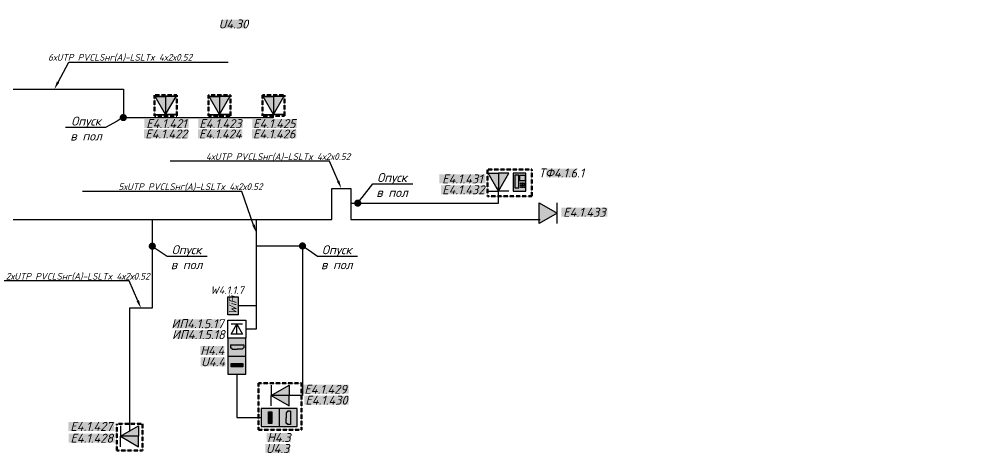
# Model space of a CAD drawing. Header units: millimetres. Extents: x 6978 to 881500, y -130874 to -2349.
# Drawn here: x 776307 to 802640, y -128233 to -116149 of the extents above; entities that cross this region are included whole.
import ezdxf
from ezdxf import colors
from ezdxf.entities.mleader import LeaderData, LeaderLine
from ezdxf.math import Vec2, Vec3

# ---------------------------------------------------------------- set-up
doc = ezdxf.new("R2010")
doc.units = ezdxf.units.MM
doc.set_wipeout_variables(frame=1)
doc.linetypes.add('HIDDEN2', pattern=[4.7625, 3.175, -1.5875])
for name, color, linetype, lineweight in [('АП_АСУ_ОсновнаяТолстая', 7, 'Continuous', 30), ('АП_АСУ_ОсновнаяТонкая', 7, 'Continuous', 25), ('СКС-РОЗЕТКИ', 7, 'Continuous', 50), ('СС_Выноски', 7, 'Continuous', 15), ('СС_СКК_Лоток', 170, 'Continuous', 30), ('СС_СКС_Кабель', 6, 'Continuous', 30), ('СС_СКС_Оборудование', 6, 'Continuous', 30)]:
    doc.layers.add(name, color=color, linetype=linetype, lineweight=lineweight)
doc.styles.add('ISOCPEUR', font='isocpeui.ttf', dxfattribs={"height": 2.5})
doc.linetypes.add('Рабочее в трубе  _о_о_', pattern='A,5,2,[133,ltypeshp.shx,S=0.4,R=0,X=0,Y=0.75],3', length=10)

# ---------------------------------------------------------------- blocks, each defined once
blk = doc.blocks.new('панель приема видеодомофона')
blk.add_wipeout([(0, 10), (7, 10), (7, 0), (0, 0)])
at = {"true_color": 0xffffff, "transparency": 33554687}
h = blk.add_hatch(color=7, dxfattribs=at)
h.dxf.hatch_style = 1
h.paths.add_polyline_path([(7, 10), (3.5, 10), (0, 10), (0, 5), (0, 0), (3.5, 0), (7, 0), (7, 5)])
h.paths.add_polyline_path([(3.07, 8.82), (3.07, 1.71), (0.8, 1.71), (0.8, 8.82)], flags=16)
h.paths.add_polyline_path([(3.55, 8.82), (6.56, 8.82), (6.56, 5.58), (3.55, 5.58)], flags=16)
h.paths.add_polyline_path([(4.53, 4.2, -1), (4, 4.2, -1)], flags=16)
h.paths.add_polyline_path([(5.45, 4.2, -1), (4.92, 4.2, -1)], flags=16)
h.paths.add_polyline_path([(6.36, 4.2, -1), (5.82, 4.2, -1)], flags=16)
h.paths.add_polyline_path([(4.53, 3.2, -1), (4, 3.2, -1)], flags=16)
h.paths.add_polyline_path([(5.45, 3.2, -1), (4.92, 3.2, -1)], flags=16)
h.paths.add_polyline_path([(6.36, 3.2, -1), (5.82, 3.2, -1)], flags=16)
h.paths.add_polyline_path([(4.53, 2.2, -1), (4, 2.2, -1)], flags=16)
h.paths.add_polyline_path([(5.45, 2.2, -1), (4.92, 2.2, -1)], flags=16)
h.paths.add_polyline_path([(6.36, 2.2, -1), (5.82, 2.2, -1)], flags=16)
h = blk.add_hatch(color=7, dxfattribs=at)
h.dxf.hatch_style = 1
h.paths.add_polyline_path([(3.07, 8.82), (0.8, 8.82), (0.8, 1.71), (3.07, 1.71)])
h.paths.add_polyline_path([(6.56, 8.82), (3.55, 8.82), (3.55, 5.58), (6.56, 5.58)])
h = blk.add_hatch(color=0)
h.dxf.hatch_style = 1
h.paths.add_polyline_path([(4, 4.2, 1), (4.53, 4.2, 1)])
h = blk.add_hatch(color=0)
h.dxf.hatch_style = 1
h.paths.add_polyline_path([(4, 3.2, 1), (4.53, 3.2, 1)])
h = blk.add_hatch(color=0)
h.dxf.hatch_style = 1
h.paths.add_polyline_path([(4, 2.2, 1), (4.53, 2.2, 1)])
h = blk.add_hatch(color=0)
h.dxf.hatch_style = 1
h.paths.add_polyline_path([(4.92, 4.2, 1), (5.45, 4.2, 1)])
h = blk.add_hatch(color=0)
h.dxf.hatch_style = 1
h.paths.add_polyline_path([(4.92, 3.2, 1), (5.45, 3.2, 1)])
h = blk.add_hatch(color=0)
h.dxf.hatch_style = 1
h.paths.add_polyline_path([(4.92, 2.2, 1), (5.45, 2.2, 1)])
h = blk.add_hatch(color=0)
h.dxf.hatch_style = 1
h.paths.add_polyline_path([(5.82, 4.2, 1), (6.36, 4.2, 1)])
h = blk.add_hatch(color=0)
h.dxf.hatch_style = 1
h.paths.add_polyline_path([(5.82, 3.2, 1), (6.36, 3.2, 1)])
h = blk.add_hatch(color=0)
h.dxf.hatch_style = 1
h.paths.add_polyline_path([(5.82, 2.2, 1), (6.36, 2.2, 1)])
at = {"color": 0, "lineweight": 30}
blk.add_lwpolyline([(0, 0), (3.5, 0), (7, 0), (7, 5), (7, 10), (3.5, 10), (0, 10), (0, 5)], close=True, dxfattribs=at)
at = {"color": 0}
for points in [[(0.8, 1.71), (3.07, 1.71), (3.07, 8.82), (0.8, 8.82)], [(3.55, 8.82), (6.56, 8.82), (6.56, 5.58), (3.55, 5.58)]]:
    blk.add_lwpolyline(points, close=True, dxfattribs=at)
for centre in [(4.27, 4.2), (4.27, 3.2), (4.27, 2.2), (5.18, 4.2), (5.18, 3.2), (5.18, 2.2), (6.09, 4.2), (6.09, 3.2), (6.09, 2.2)]:
    blk.add_circle(centre, 0.266, dxfattribs=at)
blk = doc.blocks.new('Розетки HDMI и USB')
at = {"true_color": 0xffffff, "transparency": 33554687}
h = blk.add_hatch(color=7, dxfattribs=at)
h.dxf.hatch_style = 1
h.paths.add_polyline_path([(237, 475), (0, 475), (0, 237), (237, 237)])
h.paths.add_polyline_path([(211, 388), (211, 348), (205, 348), (190, 331), (123, 331), (56, 331), (41, 348), (35, 348), (35, 388)], flags=16)
h = blk.add_hatch(color=7, dxfattribs=at)
h.dxf.hatch_style = 1
h.paths.add_polyline_path([(211, 388), (35, 388), (35, 348), (41, 348), (56, 331), (123, 331), (190, 331), (205, 348), (211, 348)])
h = blk.add_hatch(color=7, dxfattribs=at)
h.dxf.hatch_style = 1
h.paths.add_polyline_path([(237, 237), (0, 237), (0, 0), (237, 0)])
h.paths.add_polyline_path([(197, 140), (197, 97), (41, 97), (41, 140)], flags=16)
h.paths.add_polyline_path([(197, 140), (41, 140), (41, 117), (197, 117)], flags=0)
h = blk.add_hatch(color=7, dxfattribs=at)
h.dxf.hatch_style = 1
h.paths.add_polyline_path([(197, 140), (41, 140), (41, 117), (197, 117)])
at = {"true_color": 0x000000, "transparency": 33554687}
h = blk.add_hatch(color=18, dxfattribs=at)
h.dxf.hatch_style = 1
h.paths.add_polyline_path([(197, 117), (41, 117), (41, 97), (197, 97)])
at = {"layer": 'СС_СКС_Кабель', "color": 0}
for p, q in [((0, 475), (0, 0)), ((237, 475), (0, 475)), ((35, 388), (211, 388)), ((35, 388), (35, 348)), ((211, 388), (211, 348)), ((237, 0), (237, 475)), ((35, 348), (41, 348)), ((41, 348), (56, 331)), ((56, 331), (123, 331)), ((190, 331), (123, 331)), ((205, 348), (190, 331)), ((211, 348), (205, 348)), ((0, 237), (237, 237)), ((41, 140), (197, 140)), ((41, 97), (41, 140)), ((197, 140), (197, 97)), ((0, 0), (237, 0)), ((41, 117), (197, 117)), ((197, 97), (41, 97))]:
    blk.add_line(p, q, dxfattribs=at)
blk = doc.blocks.new('*U24')
at = {"color": 0}
for p, q in [((0, -38), (0, 462)), ((0, 462), (500, 462)), ((92, 76), (250, 348)), ((407, 348), (92, 348)), ((250, 348), (407, 76)), ((250, 76), (250, 348)), ((500, 462), (500, -38)), ((407, 76), (92, 76)), ((500, -38), (0, -38))]:
    blk.add_line(p, q, dxfattribs=at)
blk = doc.blocks.new('*U293')
at = {"true_color": 0xffffff, "transparency": 33554687}
h = blk.add_hatch(color=7, dxfattribs=at)
h.dxf.hatch_style = 1
h.paths.add_polyline_path([(0, 338), (0, 0), (599, 0), (599, 338)])
at = {"color": 0}
blk.add_lwpolyline([(0, 338), (599, 338), (599, 0), (0, 0)], close=True, dxfattribs=at)
at = {"color": 0, "insert": (13, 300), "char_height": 250, "attachment_point": 1, "style": 'ISOCPEUR'}
blk.add_mtext_dynamic_manual_height_columns('WiFi', width=599, gutter_width=1250, heights=[0], dxfattribs=at)
at = {"color": 18, "true_color": 0x000000, "style": 'ISOCPEUR'}
blk.add_attdef('НАЗВАНИЕ', (697, 923), '', height=250, dxfattribs=at)
blk = doc.blocks.new('Розетка 1хRJ45')
at = {"true_color": 0xffffff, "transparency": 33554687}
h = blk.add_hatch(color=7, dxfattribs=at)
h.dxf.hatch_style = 1
h.paths.add_polyline_path([(273, 158), (0, 0), (273, -158)])
at = {"color": 0, "lineweight": 30}
for p, q in [((0, 0), (273, 158)), ((0, 158), (0, -158)), ((273, 158), (273, -158)), ((273, -158), (0, 0))]:
    blk.add_line(p, q, dxfattribs=at)
at = {"style": 'ISOCPEUR', "oblique": 15, "width": 0.8, "flags": 8}
blk.add_attdef('ПОЗ.', (311, -106), '', height=250, dxfattribs=at)
blk = doc.blocks.new('_Dot')
at = {"color": 0, "linetype": 'ByBlock', "lineweight": -2}
blk.add_line((-0.5, 0), (-1, 0), dxfattribs=at)
at = {"color": 0, "linetype": 'ByBlock', "const_width": 0.5}
blk.add_lwpolyline([(-0.25, 0, 1), (0.25, 0, 1)], format="xyb", close=True, dxfattribs=at)
blk = doc.blocks.new('Модуль на 1 RJ')
at = {"true_color": 0xffffff}
h = blk.add_hatch(color=7, dxfattribs=at)
h.dxf.hatch_style = 1
h.paths.add_polyline_path([(0, 250), (-289, 250), (0, -250)])
at = {"color": 0, "lineweight": 30}
for p, q in [((-289, 250), (0, 250)), ((0, -250), (-289, 250)), ((0, 250), (0, -250)), ((-289, -250), (0, -250))]:
    blk.add_line(p, q, dxfattribs=at)

msp = doc.modelspace()

# ---------------------------------------------------------------- linework, layer by layer
at = {"layer": 'СКС-РОЗЕТКИ', "color": 7, "linetype": 'HIDDEN2'}
for points in [[(780076.7, -118275.1), (780692.3, -118275.1), (780692.3, -118848.5), (780076.7, -118848.5)], [(781576.7, -118275.1), (782192.3, -118275.1), (782192.3, -118848.5), (781576.7, -118848.5)], [(783076.7, -118275.1), (783692.3, -118275.1), (783692.3, -118848.5), (783076.7, -118848.5)], [(782965, -126284.7), (784158.3, -126284.7), (784158.3, -127588.2), (782965, -127588.2)], [(779028.7, -127420.7), (779744.1, -127420.7), (779744.1, -128159.6), (779028.7, -128159.6)]]:
    msp.add_lwpolyline(points, close=True, dxfattribs=at)
at = {"layer": 'СС_СКС_Кабель'}
for points in [[(742224.6, -114089.2), (742224.6, -112937.4), (743101.4, -112937.4), (743101.4, -111517.8), (775369.7, -111517.8), (775369.7, -121728.8), (780014.2, -121728.8), (780014.2, -122475.2)], [(742224.6, -114089.2), (742224.6, -112937.4), (743101.4, -112937.4), (743101.4, -111517.8), (775369.7, -111517.8), (775369.7, -121728.8), (782904.2, -121728.8), (782904.2, -124133.8), (782399, -124133.8)], [(742224.6, -114089.2), (742224.6, -112937.4), (743101.4, -112937.4), (743101.4, -111517.8), (775369.7, -111517.8), (775369.7, -121728.8), (782904.2, -121728.8), (782904.2, -124784.4), (782616.9, -124784.4)], [(742224.6, -114089.2), (742224.6, -112937.4), (743101.4, -112937.4), (743101.4, -111517.8), (775369.7, -111517.8), (775369.7, -121728.8), (782904.2, -121728.8), (782904.2, -122468.2), (784189.9, -122468.2)], [(742224.6, -114089.2), (742224.6, -112937.4), (743101.4, -112937.4), (743101.4, -111517.8), (775369.7, -111517.8), (775369.7, -121728.8), (785006.9, -121728.8), (785006.9, -120868.9), (785532.2, -120868.9), (785532.2, -121276.2), (785727, -121276.2)], [(742224.6, -114089.2), (742224.6, -112937.4), (743101.4, -112937.4), (743101.4, -111517.8), (775369.7, -111517.8), (775369.7, -118105.9), (779209.2, -118105.9), (779209.2, -118895.2)]]:
    msp.add_lwpolyline(points, dxfattribs=at)
at = {"layer": 'СС_СКС_Кабель', "linetype": 'Рабочее в трубе  _о_о_', "ltscale": 100}
for points in [[(779209.2, -118895.2), (780384.5, -118895.2), (780384.5, -118811.8)], [(779209.2, -118895.2), (781884.5, -118895.2), (781884.5, -118811.8)], [(779209.2, -118895.2), (783384.5, -118895.2), (783384.5, -118811.8)], [(785727, -121276.2), (789642.9, -121276.2), (789642.9, -120829.9)], [(780014.2, -122475.2), (780014.2, -124200.2), (779383.4, -124200.2), (779383.4, -127622.4)], [(784189.9, -122468.2), (784189.9, -126630.7), (783817.1, -126630.7)]]:
    msp.add_lwpolyline(points, dxfattribs=at)
at = {"layer": 'СС_СКС_Кабель', "color": 67, "linetype": 'Рабочее в трубе  _о_о_', "true_color": 0x727430}
msp.add_lwpolyline([(782366.9, -126034.4), (782366.9, -127245.9), (783042.1, -127245.9)], dxfattribs=at)

# ---------------------------------------------------------------- block references
for p in [(780384.5, -118561.8), (781884.5, -118561.8), (783384.5, -118561.8), (789641.8, -120689.2)]:
    msp.add_blockref('Модуль на 1 RJ', p)
at = {"xscale": -1}
for p in [(780384.5, -118561.8), (781884.5, -118561.8), (783384.5, -118561.8)]:
    msp.add_blockref('Модуль на 1 RJ', p, dxfattribs=at)
at = {"rotation": 270}
for p in [(783567.1, -126630.7), (779383.4, -127766.8)]:
    msp.add_blockref('Модуль на 1 RJ', p, dxfattribs=at)
at = {"xscale": -1, "rotation": 270}
for p in [(783567.1, -126630.7), (779383.4, -127766.8)]:
    msp.add_blockref('Модуль на 1 RJ', p, dxfattribs=at)
at = {"layer": 'АП_АСУ_ОсновнаяТолстая', "xscale": 50.00000000000039, "yscale": 50.00000000000039, "zscale": 50.00000000000039}
msp.add_blockref('панель приема видеодомофона', (790051.8, -120939.2), dxfattribs=at)
at = {"layer": 'АП_АСУ_ОсновнаяТонкая', "ltscale": 50, "xscale": 1.832857997427302, "yscale": 1.832857997427302, "zscale": 1.832857997427302, "rotation": 180}
msp.add_blockref('Розетка 1хRJ45', (791273.7, -121553.9), dxfattribs=at)
at = {"layer": 'СС_СКС_Оборудование', "color": 30}
ref = msp.add_blockref('*U293', (782399, -124383.8), dxfattribs=dict(at, xscale=0.8347245409015025, yscale=0.8347245409015025, zscale=0.8347245409015025, rotation=90))
ref.add_attrib('НАЗВАНИЕ', 'W4.1.1.7', (781628.8, -123802), dxfattribs={"layer": '0', "color": 18, "true_color": 0x000000, "height": 208.68, "style": 'ISOCPEUR'})
at = {"layer": 'СС_СКС_Оборудование'}
msp.add_blockref('*U24', (782116.9, -124996.3), dxfattribs=at)
at = {"layer": 'СС_СКС_Оборудование', "color": 180, "xscale": 2.106060307287632, "yscale": 2.106060307287632, "zscale": 2.106060307287632}
msp.add_blockref('Розетки HDMI и USB', (782116.9, -126034.4), dxfattribs=at)
at = {"layer": 'СС_СКС_Оборудование', "color": 180, "xscale": 2.106060307287632, "yscale": 2.106060307287632, "zscale": 2.106060307287632, "rotation": 270}
msp.add_blockref('Розетки HDMI и USB', (783042.1, -126995.9), dxfattribs=at)

# ---------------------------------------------------------------- texts
at = {"layer": 'СС_СКС_Оборудование', "color": 18, "true_color": 0x000000, "char_height": 250, "attachment_point": 5, "style": 'ISOCPEUR', "bg_fill": 1, "box_fill_scale": 1, "bg_fill_color": 7, "bg_fill_true_color": 16777215, "bg_fill_transparency": 0}
for s, width, heights, insert in [('U4.30', 688.952, [0], (782270, -116290.7, 0.5)), ('E4.1.421', 1233.516, [0], (780408.7, -119063.1)), ('E4.1.423', 1233.516, [0], (781908.7, -119063.1)), ('E4.1.425', 1233.516, [0], (783408.7, -119063.1)), ('E4.1.422', 1233.516, [0], (780403.9, -119352)), ('E4.1.424', 1233.516, [0], (781903.9, -119352)), ('E4.1.426', 1233.516, [0], (783403.9, -119352)), ('ТФ4.1.6.1', 835.439, [0], (791390.2, -120437.9)), ('E4.1.431', 1280.189, [0], (788637.1, -120602.2)), ('E4.1.432', 1233.516, [0], (788662, -120905.2)), ('E4.1.433', 1280.189, [0], (792030.3, -121530.6)), ('ИП4.1.5.17', 1280.189, [0], (781272.9, -124632.6)), ('ИП4.1.5.18', 1233.516, [0], (781297.8, -124935.6)), ('H4.4', 673.91, [275.9], (781683.5, -125375.9)), ('U4.4', 688.952, [0], (781704.8, -125693.4, 0.5)), ('E4.1.429', 1280.189, [0], (784833.7, -126458.6)), ('E4.1.430', 1233.516, [0], (784858.6, -126761.6)), ('E4.1.427', 1280.189, [0], (778322.5, -127492.1, 0)), ('E4.1.428', 1280.189, [0], (778332.6, -127818.8, 0)), ('H4.3', 673.91, [275.9], (783534.5, -127800.6)), ('U4.3', 688.952, [0], (783499, -128108.1, 0.5))]:
    msp.add_mtext_dynamic_manual_height_columns(s, width=width, gutter_width=1250, heights=heights, dxfattribs=dict(at, insert=insert))

# ---------------------------------------------------------------- leaders
at = {"layer": 'СС_Выноски', "color": 7}
ml = msp.add_multileader_mtext('Standard', dxfattribs=at)
ml.set_content('{\\C256;6хUTP PVCLSнг(А)-LSLTx 4х2х0.52}', color=7, style='ISOCPEUR')
ml.set_leader_properties(lineweight=25)
ml.build(insert=Vec2(0, 0))
ml.multileader.update_dxf_attribs({"text_left_attachment_type": 6, "text_right_attachment_type": 6, "dogleg_length": 150, "arrow_head_size": 225, "scale": 75})
ctx = ml.context
ctx.base_point, ctx.scale, ctx.char_height, ctx.arrow_head_size, ctx.landing_gap_size, ctx.plane_origin = Vec3(777840.1, -117349.2), 75, 187.5, 225, 150, Vec3(805647.8, -123837.9)
ctx.left_attachment, ctx.right_attachment, ctx.text_align_type = 6, 6, 1
notes = []
notes.append((ctx, [(0, (1, 1, 0), (777690.1, -117349.2), (1, 0), 150, [(1, [(777289.5, -118105.9)], 0, [])])]))
ctx.mtext.insert, ctx.mtext.width, ctx.mtext.defined_height, ctx.mtext.alignment, ctx.mtext.line_spacing_factor, ctx.mtext.flow_direction = Vec3(779120.3, -117124.2), 2612.977, 428.7, 2, 0.8, 5
ml = msp.add_multileader_mtext('Standard', dxfattribs=at)
ml.set_content('{\\C256;5хUTP PVCLSнг(А)-LSLTx 4х2х0.52}', color=7, style='ISOCPEUR')
ml.set_leader_properties(lineweight=25)
ml.build(insert=Vec2(0, 0))
ml.multileader.update_dxf_attribs({"text_left_attachment_type": 6, "text_right_attachment_type": 6, "dogleg_length": 150, "arrow_head_size": 225, "scale": 75})
ctx = ml.context
ctx.base_point, ctx.scale, ctx.char_height, ctx.arrow_head_size, ctx.landing_gap_size, ctx.plane_origin = Vec3(731283.1, -119392.2), 75, 187.5, 225, 150, Vec3(758885, -125989.4)
ctx.left_attachment, ctx.right_attachment, ctx.text_align_type = 6, 6, 1
notes.append((ctx, [(0, (1, 1, 0), (731133.1, -119392.2), (1, 0), 150, [(1, [(730526.6, -120257.5)], 0, [])])]))
ctx.mtext.insert, ctx.mtext.width, ctx.mtext.defined_height, ctx.mtext.alignment, ctx.mtext.line_spacing_factor, ctx.mtext.flow_direction = Vec3(732563.3, -119167.2), 2612.977, 428.7, 2, 0.8, 5
ml = msp.add_multileader_mtext('Standard', dxfattribs=at)
ml.set_content('{\\C256;2хUTP PVCLSнг(А)-LSLTx 4х2х0.52}', color=7, style='ISOCPEUR')
ml.set_leader_properties(lineweight=25)
ml.build(insert=Vec2(0, 0))
ml.multileader.update_dxf_attribs({"text_left_attachment_type": 6, "text_right_attachment_type": 6, "dogleg_length": 150, "arrow_head_size": 225, "scale": 75})
ctx = ml.context
ctx.base_point, ctx.scale, ctx.char_height, ctx.arrow_head_size, ctx.landing_gap_size, ctx.plane_origin = Vec3(776662.4, -123443.4), 75, 187.5, 225, 150, Vec3(808057.2, -129932.1)
ctx.left_attachment, ctx.right_attachment, ctx.text_align_type = 6, 6, 1
notes.append((ctx, [(1, (1, 1, 0), (779372.9, -123443.4), (-1, 0), 150, [(1, [(779698.8, -124200.2)], 0, [])])]))
ctx.mtext.insert, ctx.mtext.width, ctx.mtext.defined_height, ctx.mtext.alignment, ctx.mtext.line_spacing_factor, ctx.mtext.flow_direction = Vec3(777942.7, -123218.4), 2612.977, 428.7, 2, 0.8, 5
at = {"layer": 'СС_СКК_Лоток', "color": 7, "lineweight": 0}
ml = msp.add_multileader_mtext('Standard', dxfattribs=at)
ml.set_content('Опуск\\Pв пол', color=7, style='ISOCPEUR')
ml.set_leader_properties()
ml.set_arrow_properties(name='DOT')
ml.build(insert=Vec2(0, 0))
ml.multileader.update_dxf_attribs({"text_left_attachment_type": 6, "text_right_attachment_type": 6, "dogleg_length": 100, "arrow_head_size": 200})
ctx = ml.context
ctx.base_point, ctx.char_height, ctx.arrow_head_size, ctx.landing_gap_size, ctx.plane_origin = Vec3(777734.4, -119168), 250, 200, 0, Vec3(787428.7, -121162.6)
ctx.left_attachment, ctx.right_attachment, ctx.text_align_type = 6, 6, 1
notes.append((ctx, [(0, (1, 1, 0), (778713.2, -119168), (-1, 0), 100, [(0, [(779209.2, -118895.2)], 0, [])])]))
ctx.mtext.insert, ctx.mtext.width, ctx.mtext.alignment, ctx.mtext.flow_direction = Vec3(778173.8, -118868), 2467.274, 2, 5
ml = msp.add_multileader_mtext('Standard', dxfattribs=at)
ml.set_content('Опуск\\Pв пол', color=7, style='ISOCPEUR')
ml.set_leader_properties()
ml.set_arrow_properties(name='DOT')
ml.build(insert=Vec2(0, 0))
ml.multileader.update_dxf_attribs({"text_left_attachment_type": 6, "text_right_attachment_type": 6, "dogleg_length": 100, "arrow_head_size": 200})
ctx = ml.context
ctx.base_point, ctx.char_height, ctx.arrow_head_size, ctx.landing_gap_size, ctx.plane_origin = Vec3(786241.8, -120738.2), 250, 200, 0, Vec3(793946.5, -123543.6)
ctx.left_attachment, ctx.right_attachment, ctx.text_align_type = 6, 6, 1
notes.append((ctx, [(1, (1, 1, 0), (786141.8, -120738.2), (1, 0), 100, [(0, [(785727, -121276.2)], 0, [])])]))
ctx.mtext.insert, ctx.mtext.width, ctx.mtext.alignment, ctx.mtext.flow_direction = Vec3(786681.2, -120438.2), 2467.274, 2, 5
ml = msp.add_multileader_mtext('Standard', dxfattribs=at)
ml.set_content('Опуск\\Pв пол', color=7, style='ISOCPEUR')
ml.set_leader_properties()
ml.set_arrow_properties(name='DOT')
ml.build(insert=Vec2(0, 0))
ml.multileader.update_dxf_attribs({"text_left_attachment_type": 6, "text_right_attachment_type": 6, "dogleg_length": 100, "arrow_head_size": 200})
ctx = ml.context
ctx.base_point, ctx.char_height, ctx.arrow_head_size, ctx.landing_gap_size, ctx.plane_origin = Vec3(780529, -122748), 250, 200, 0, Vec3(788233.7, -124742.6)
ctx.left_attachment, ctx.right_attachment, ctx.text_align_type = 6, 6, 1
notes.append((ctx, [(1, (1, 1, 0), (780429, -122748), (1, 0), 100, [(0, [(780014.2, -122475.2)], 0, [])])]))
ctx.mtext.insert, ctx.mtext.width, ctx.mtext.alignment, ctx.mtext.flow_direction = Vec3(780968.4, -122448), 2467.274, 2, 5
ml = msp.add_multileader_mtext('Standard', dxfattribs=at)
ml.set_content('Опуск\\Pв пол', color=7, style='ISOCPEUR')
ml.set_leader_properties()
ml.set_arrow_properties(name='DOT')
ml.build(insert=Vec2(0, 0))
ml.multileader.update_dxf_attribs({"text_left_attachment_type": 6, "text_right_attachment_type": 6, "dogleg_length": 100, "arrow_head_size": 200})
ctx = ml.context
ctx.base_point, ctx.char_height, ctx.arrow_head_size, ctx.landing_gap_size, ctx.plane_origin = Vec3(784704.6, -122749.3), 250, 200, 0, Vec3(792409.3, -124735.6)
ctx.left_attachment, ctx.right_attachment, ctx.text_align_type = 6, 6, 1
notes.append((ctx, [(1, (1, 1, 0), (784604.6, -122749.3), (1, 0), 100, [(0, [(784189.9, -122468.2)], 0, [])])]))
ctx.mtext.insert, ctx.mtext.width, ctx.mtext.alignment, ctx.mtext.flow_direction = Vec3(785144, -122449.3), 2467.274, 2, 5
for ctx, leaders in notes:
    for number, flags, end, landing, length, lines in leaders:
        leader = LeaderData()
        leader.index, (leader.has_last_leader_line, leader.has_dogleg_vector, leader.attachment_direction) = number, flags
        leader.last_leader_point, leader.dogleg_vector, leader.dogleg_length = Vec3(end), Vec3(landing), length
        for number, points, colour, breaks in lines:
            line = LeaderLine()
            line.index, line.vertices, line.color, line.breaks = number, Vec3.list(points), colors.encode_raw_color(colour), breaks
            leader.lines.append(line)
        ctx.leaders.append(leader)

# ---------------------------------------------------------------- next in the draw order: linework, layer by layer
at = {"layer": 'СКС-РОЗЕТКИ', "color": 7, "linetype": 'HIDDEN2'}
msp.add_lwpolyline([(789335.6, -120339.4), (790565, -120339.4), (790565, -121078.4), (789335.6, -121078.4)], close=True, dxfattribs=at)
at = {"layer": 'СС_СКС_Кабель'}
msp.add_lwpolyline([(742224.6, -114089.2), (742224.6, -112937.4), (743101.4, -112937.4), (743101.4, -111517.8), (775369.7, -111517.8), (775369.7, -121728.8), (785006.9, -121728.8), (785006.9, -120868.9), (785532.2, -120868.9), (785532.2, -121728.8), (790800.7, -121728.8)], dxfattribs=at)

# ---------------------------------------------------------------- next in the draw order: block references
at = {"xscale": -1}
msp.add_blockref('Модуль на 1 RJ', (789641.8, -120689.2), dxfattribs=at)

# ---------------------------------------------------------------- next in the draw order: leaders
at = {"layer": 'СС_Выноски', "color": 7}
ml = msp.add_multileader_mtext('Standard', dxfattribs=at)
ml.set_content('{\\C256;4хUTP PVCLSнг(А)-LSLTx 4х2х0.52}', color=7, style='ISOCPEUR')
ml.set_leader_properties(lineweight=25)
ml.build(insert=Vec2(0, 0))
ml.multileader.update_dxf_attribs({"text_left_attachment_type": 6, "text_right_attachment_type": 6, "dogleg_length": 150, "arrow_head_size": 225, "scale": 75})
ctx = ml.context
ctx.base_point, ctx.scale, ctx.char_height, ctx.arrow_head_size, ctx.landing_gap_size, ctx.plane_origin = Vec3(782233.2, -120112.1), 75, 187.5, 225, 150, Vec3(813627.9, -126600.8)
ctx.left_attachment, ctx.right_attachment, ctx.text_align_type = 6, 6, 1
notes = []
notes.append((ctx, [(1, (1, 1, 0), (784943.7, -120112.1), (-1, 0), 150, [(1, [(785269.6, -120868.9)], 0, [])])]))
ctx.mtext.insert, ctx.mtext.width, ctx.mtext.defined_height, ctx.mtext.alignment, ctx.mtext.line_spacing_factor, ctx.mtext.flow_direction = Vec3(783513.4, -119887.1), 2612.977, 428.7, 2, 0.8, 5
ml = msp.add_multileader_mtext('Standard', dxfattribs=at)
ml.set_content('{\\C256;2хUTP PVCLSнг(А)-LSLTx 4х2х0.52}', color=7, style='ISOCPEUR')
ml.set_leader_properties(lineweight=25)
ml.build(insert=Vec2(0, 0))
ml.multileader.update_dxf_attribs({"text_left_attachment_type": 6, "text_right_attachment_type": 6, "dogleg_length": 150, "arrow_head_size": 225, "scale": 75})
ctx = ml.context
ctx.base_point, ctx.scale, ctx.char_height, ctx.arrow_head_size, ctx.landing_gap_size, ctx.plane_origin = Vec3(732057.5, -120846.2), 75, 187.5, 225, 150, Vec3(763642.7, -126452.1)
ctx.left_attachment, ctx.right_attachment, ctx.text_align_type = 6, 6, 1
notes.append((ctx, [(1, (1, 1, 0), (734768, -120846.2), (-1, 0), 150, [(1, [(735284.3, -120720.2)], 0, [])])]))
ctx.mtext.insert, ctx.mtext.width, ctx.mtext.defined_height, ctx.mtext.alignment, ctx.mtext.line_spacing_factor, ctx.mtext.flow_direction = Vec3(733337.8, -120621.2), 2612.977, 428.7, 2, 0.8, 5
ml = msp.add_multileader_mtext('Standard', dxfattribs=at)
ml.set_content('{\\C256;5хUTP PVCLSнг(А)-LSLTx 4х2х0.52}', color=7, style='ISOCPEUR')
ml.set_leader_properties(lineweight=25)
ml.build(insert=Vec2(0, 0))
ml.multileader.update_dxf_attribs({"text_left_attachment_type": 6, "text_right_attachment_type": 6, "dogleg_length": 150, "arrow_head_size": 225, "scale": 75})
ctx = ml.context
ctx.base_point, ctx.scale, ctx.char_height, ctx.arrow_head_size, ctx.landing_gap_size, ctx.plane_origin = Vec3(779795.9, -120949.7), 75, 187.5, 225, 150, Vec3(811262.5, -127830.4)
ctx.left_attachment, ctx.right_attachment, ctx.text_align_type = 6, 6, 1
notes.append((ctx, [(1, (1, 1, 0), (782506.4, -120949.7), (-1, 0), 150, [(1, [(782904.2, -122098.5)], 0, [])])]))
ctx.mtext.insert, ctx.mtext.width, ctx.mtext.defined_height, ctx.mtext.alignment, ctx.mtext.line_spacing_factor, ctx.mtext.flow_direction = Vec3(781076.1, -120724.7), 2612.977, 428.7, 2, 0.8, 5
for ctx, leaders in notes:
    for number, flags, end, landing, length, lines in leaders:
        leader = LeaderData()
        leader.index, (leader.has_last_leader_line, leader.has_dogleg_vector, leader.attachment_direction) = number, flags
        leader.last_leader_point, leader.dogleg_vector, leader.dogleg_length = Vec3(end), Vec3(landing), length
        for number, points, colour, breaks in lines:
            line = LeaderLine()
            line.index, line.vertices, line.color, line.breaks = number, Vec3.list(points), colors.encode_raw_color(colour), breaks
            leader.lines.append(line)
        ctx.leaders.append(leader)

doc.saveas('drawing.dxf')
